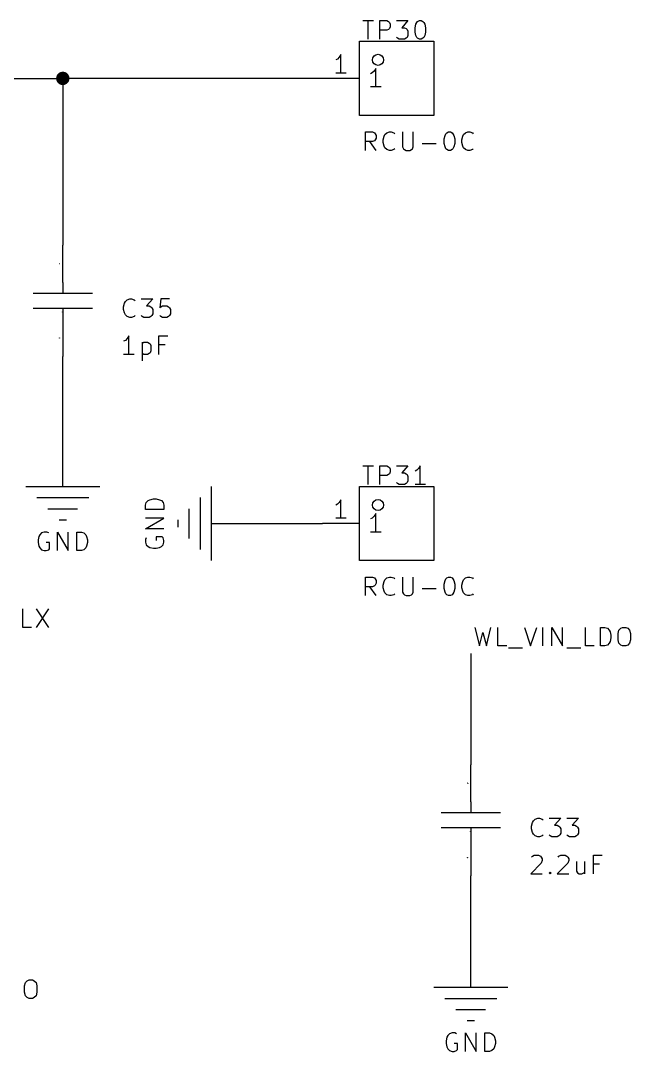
# Model space of a CAD drawing. Header units: millimetres. Extents: x 6 to 276, y -192 to -5.
# Drawn here: x 219.4 to 261.1, y -121.2 to -50.7 of the extents above; entities that cross this region are included whole.
import ezdxf

# ---------------------------------------------------------------- set-up
doc = ezdxf.new("R2010")
doc.units = ezdxf.units.MM
for name, color, linetype in [('GREENSIXTYFIVE', 129, 'CONTINUOUS'), ('LIGHTGREEN', 92, 'CONTINUOUS'), ('LIGHTRED', 12, 'CONTINUOUS'), ('RED', 14, 'CONTINUOUS'), ('REDSIX', 19, 'CONTINUOUS')]:
    doc.layers.add(name, color=color, linetype=linetype)

msp = doc.modelspace()

# ---------------------------------------------------------------- linework, layer by layer
at = {"layer": 'GREENSIXTYFIVE', "linetype": 'CONTINUOUS'}
for p, q in [((242.8021, -50.6544), (243.5278, -50.6544)), ((243.165, -51.9244), (243.165, -50.6544)), ((243.9511, -51.9244), (243.9511, -50.6544)), ((243.9511, -50.6544), (244.4349, -50.6544)), ((244.4349, -50.6544), (244.5559, -50.7149)), ((244.5559, -50.7149), (244.6164, -50.7754)), ((244.6164, -50.7754), (244.6768, -50.8963)), ((245.1002, -50.6544), (245.8864, -50.6544)), ((245.8864, -50.6544), (245.463, -51.1382)), ((246.4306, -50.8963), (246.4911, -50.7754)), ((246.4911, -50.7754), (246.5516, -50.7149)), ((246.5516, -50.7149), (246.6725, -50.6544)), ((246.6725, -50.6544), (246.7935, -50.6544)), ((246.7935, -50.6544), (246.9144, -50.7149)), ((246.9144, -50.7149), (246.9749, -50.7754)), ((246.9749, -50.7754), (247.0354, -50.8963)), ((244.4349, -51.3197), (243.9511, -51.3197)), ((244.5559, -51.2592), (244.4349, -51.3197)), ((244.6164, -51.1987), (244.5559, -51.2592)), ((244.6768, -51.0778), (244.6164, -51.1987)), ((244.6768, -50.8963), (244.6768, -51.0778)), ((245.463, -51.1382), (245.6445, -51.1382)), ((245.6445, -51.1382), (245.7654, -51.1987)), ((245.7654, -51.1987), (245.8259, -51.2592)), ((245.8259, -51.2592), (245.8864, -51.3801)), ((245.8864, -51.3801), (245.8864, -51.6825)), ((246.3702, -51.1382), (246.4306, -50.8963)), ((246.3702, -51.4406), (246.3702, -51.1382)), ((246.4306, -51.6825), (246.3702, -51.4406)), ((247.0354, -50.8963), (247.0959, -51.1382)), ((247.0959, -51.4406), (247.0354, -51.6825)), ((247.0959, -51.1382), (247.0959, -51.4406)), ((245.1607, -51.864), (245.1002, -51.8035)), ((245.2816, -51.9244), (245.1607, -51.864)), ((245.6445, -51.9244), (245.2816, -51.9244)), ((245.7654, -51.864), (245.6445, -51.9244)), ((245.8259, -51.8035), (245.7654, -51.864)), ((245.8864, -51.6825), (245.8259, -51.8035)), ((246.4911, -51.8035), (246.4306, -51.6825)), ((246.5516, -51.864), (246.4911, -51.8035)), ((246.6725, -51.9244), (246.5516, -51.864)), ((246.7935, -51.9244), (246.6725, -51.9244)), ((246.9144, -51.864), (246.7935, -51.9244)), ((246.9749, -51.8035), (246.9144, -51.864)), ((247.0354, -51.6825), (246.9749, -51.8035)), ((243.4408, -54.2299), (243.3199, -54.2904)), ((243.5618, -54.109), (243.4408, -54.2299)), ((243.6827, -53.9275), (243.5618, -54.109)), ((243.6827, -55.1975), (243.6827, -53.9275)), ((244.0456, -55.1975), (243.3199, -55.1975)), ((242.9835, -59.5444), (242.9835, -58.2744)), ((242.9835, -58.2744), (243.4673, -58.2744)), ((243.4673, -58.2744), (243.5883, -58.3349)), ((243.5883, -58.3349), (243.6488, -58.3954)), ((243.6488, -58.3954), (243.7092, -58.5163)), ((243.7092, -58.5163), (243.7092, -58.6978)), ((244.1931, -58.8187), (244.2535, -58.5768)), ((244.2535, -58.5768), (244.314, -58.4559)), ((244.314, -58.4559), (244.435, -58.3349)), ((244.435, -58.3349), (244.6164, -58.2744)), ((244.6164, -58.2744), (244.7373, -58.2744)), ((244.7373, -58.2744), (244.9188, -58.3349)), ((244.9188, -58.3349), (244.9792, -58.3954)), ((245.5235, -58.2744), (245.5235, -59.3025)), ((246.2492, -59.3025), (246.2492, -58.2744)), ((248.366, -58.7582), (248.4264, -58.5163)), ((248.4264, -58.5163), (248.4869, -58.3954)), ((248.4869, -58.3954), (248.5474, -58.3349)), ((248.5474, -58.3349), (248.6683, -58.2744)), ((248.6683, -58.2744), (248.7893, -58.2744)), ((248.7893, -58.2744), (248.9102, -58.3349)), ((248.9102, -58.3349), (248.9707, -58.3954)), ((248.9707, -58.3954), (249.0312, -58.5163)), ((249.0312, -58.5163), (249.0917, -58.7582)), ((249.5755, -58.8187), (249.6359, -58.5768)), ((249.6359, -58.5768), (249.6964, -58.4559)), ((249.6964, -58.4559), (249.8174, -58.3349)), ((249.8174, -58.3349), (249.9988, -58.2744)), ((249.9988, -58.2744), (250.1197, -58.2744)), ((250.1197, -58.2744), (250.3012, -58.3349)), ((250.3012, -58.3349), (250.3616, -58.3954)), ((243.4673, -58.9397), (242.9835, -58.9397)), ((243.7092, -59.5444), (243.2859, -58.9397)), ((243.5883, -58.8792), (243.4673, -58.9397)), ((243.6488, -58.8187), (243.5883, -58.8792)), ((243.7092, -58.6978), (243.6488, -58.8187)), ((244.1931, -59.0001), (244.1931, -58.8187)), ((244.2535, -59.242), (244.1931, -59.0001)), ((244.314, -59.363), (244.2535, -59.242)), ((246.854, -59.0606), (247.8217, -59.0606)), ((248.366, -59.0606), (248.366, -58.7582)), ((248.4264, -59.3025), (248.366, -59.0606)), ((249.0917, -59.0606), (249.0312, -59.3025)), ((249.0917, -58.7582), (249.0917, -59.0606)), ((249.5755, -59.0001), (249.5755, -58.8187)), ((249.6359, -59.242), (249.5755, -59.0001)), ((249.6964, -59.363), (249.6359, -59.242)), ((244.435, -59.484), (244.314, -59.363)), ((244.6164, -59.5444), (244.435, -59.484)), ((244.7373, -59.5444), (244.6164, -59.5444)), ((244.9188, -59.484), (244.7373, -59.5444)), ((244.9792, -59.4235), (244.9188, -59.484)), ((245.5235, -59.3025), (245.584, -59.4235)), ((245.584, -59.4235), (245.6445, -59.484)), ((245.6445, -59.484), (245.7654, -59.5444)), ((245.7654, -59.5444), (246.0073, -59.5444)), ((246.0073, -59.5444), (246.1283, -59.484)), ((246.1283, -59.484), (246.1888, -59.4235)), ((246.1888, -59.4235), (246.2492, -59.3025)), ((248.4869, -59.4235), (248.4264, -59.3025)), ((248.5474, -59.484), (248.4869, -59.4235)), ((248.6683, -59.5444), (248.5474, -59.484)), ((248.7893, -59.5444), (248.6683, -59.5444)), ((248.9102, -59.484), (248.7893, -59.5444)), ((248.9707, -59.4235), (248.9102, -59.484)), ((249.0312, -59.3025), (248.9707, -59.4235)), ((249.8174, -59.484), (249.6964, -59.363)), ((249.9988, -59.5444), (249.8174, -59.484)), ((250.1197, -59.5444), (249.9988, -59.5444)), ((250.3012, -59.484), (250.1197, -59.5444)), ((250.3616, -59.4235), (250.3012, -59.484)), ((222.2618, -69.1001), (222.2364, -69.1001)), ((222.2364, -69.1001), (222.24, -69.1025)), ((222.24, -69.1025), (222.2424, -69.1049)), ((222.2424, -69.1049), (222.2436, -69.1073)), ((222.2618, -69.0928), (222.2618, -69.1073)), ((226.534, -69.8859), (226.655, -69.7649)), ((226.655, -69.7649), (226.8364, -69.7044)), ((226.8364, -69.7044), (226.9573, -69.7044)), ((226.9573, -69.7044), (227.1388, -69.7649)), ((227.1388, -69.7649), (227.1992, -69.8254)), ((227.6226, -69.7044), (228.4088, -69.7044)), ((228.4088, -69.7044), (227.9854, -70.1882)), ((228.953, -69.7044), (228.8926, -70.3092)), ((229.5578, -69.7044), (228.953, -69.7044)), ((226.4131, -70.2487), (226.4735, -70.0068)), ((226.4131, -70.4301), (226.4131, -70.2487)), ((226.4735, -70.672), (226.4131, -70.4301)), ((226.4735, -70.0068), (226.534, -69.8859)), ((227.9854, -70.1882), (228.1669, -70.1882)), ((228.1669, -70.1882), (228.2878, -70.2487)), ((228.2878, -70.2487), (228.3483, -70.3092)), ((228.3483, -70.3092), (228.4088, -70.4301)), ((228.4088, -70.4301), (228.4088, -70.7325)), ((228.8926, -70.3092), (228.953, -70.2487)), ((228.953, -70.2487), (229.074, -70.1882)), ((229.074, -70.1882), (229.3764, -70.1882)), ((229.3764, -70.1882), (229.4973, -70.2487)), ((229.4973, -70.2487), (229.5578, -70.3092)), ((229.5578, -70.3092), (229.6183, -70.4301)), ((229.6183, -70.4301), (229.6183, -70.7325)), ((222.2364, -70.5974), (222.2376, -70.595)), ((222.2364, -70.6035), (222.2364, -70.5974)), ((222.2376, -70.6059), (222.2364, -70.6035)), ((222.2376, -70.595), (222.2388, -70.5938)), ((222.2388, -70.6071), (222.2376, -70.6059)), ((222.2388, -70.5938), (222.2412, -70.5926)), ((222.2412, -70.5926), (222.2436, -70.5926)), ((222.2436, -70.5926), (222.2472, -70.5938)), ((222.2472, -70.5938), (222.2618, -70.6083)), ((222.2618, -70.6083), (222.2618, -70.5926)), ((226.534, -70.793), (226.4735, -70.672)), ((226.655, -70.914), (226.534, -70.793)), ((226.8364, -70.9744), (226.655, -70.914)), ((226.9573, -70.9744), (226.8364, -70.9744)), ((227.1388, -70.914), (226.9573, -70.9744)), ((227.1992, -70.8535), (227.1388, -70.914)), ((227.6831, -70.914), (227.6226, -70.8535)), ((227.804, -70.9744), (227.6831, -70.914)), ((228.1669, -70.9744), (227.804, -70.9744)), ((228.2878, -70.914), (228.1669, -70.9744)), ((228.3483, -70.8535), (228.2878, -70.914)), ((228.4088, -70.7325), (228.3483, -70.8535)), ((228.953, -70.914), (228.8926, -70.8535)), ((229.074, -70.9744), (228.953, -70.914)), ((229.3764, -70.9744), (229.074, -70.9744)), ((229.4973, -70.914), (229.3764, -70.9744)), ((229.5578, -70.8535), (229.4973, -70.914)), ((229.6183, -70.7325), (229.5578, -70.8535)), ((226.534, -72.5468), (226.4131, -72.6073)), ((226.655, -72.4259), (226.534, -72.5468)), ((226.7759, -72.2444), (226.655, -72.4259)), ((226.7759, -73.5144), (226.7759, -72.2444)), ((227.683, -72.6678), (227.683, -73.9378)), ((227.683, -72.7282), (227.804, -72.6678)), ((227.804, -72.6678), (228.0459, -72.6678)), ((228.0459, -72.6678), (228.1668, -72.7282)), ((228.832, -73.5144), (228.832, -72.2444)), ((228.832, -72.2444), (229.4368, -72.2444)), ((228.1668, -72.7282), (228.2273, -72.7887)), ((228.2273, -73.3935), (228.1668, -73.454)), ((228.2273, -72.7887), (228.2878, -72.9097)), ((228.2878, -73.2725), (228.2273, -73.3935)), ((228.2878, -72.9097), (228.2878, -73.2725)), ((229.2554, -72.8492), (228.832, -72.8492)), ((227.1388, -73.5144), (226.4131, -73.5144)), ((227.804, -73.5144), (227.683, -73.454)), ((228.0459, -73.5144), (227.804, -73.5144)), ((228.1668, -73.454), (228.0459, -73.5144)), ((242.8021, -81.1344), (243.5278, -81.1344)), ((243.165, -82.4044), (243.165, -81.1344)), ((243.9511, -82.4044), (243.9511, -81.1344)), ((243.9511, -81.1344), (244.4349, -81.1344)), ((244.4349, -81.1344), (244.5559, -81.1949)), ((245.1002, -81.1344), (245.8864, -81.1344)), ((245.8864, -81.1344), (245.463, -81.6182)), ((246.733, -81.1344), (246.6121, -81.3159)), ((246.733, -82.4044), (246.733, -81.1344)), ((244.4349, -81.7997), (243.9511, -81.7997)), ((244.5559, -81.7392), (244.4349, -81.7997)), ((244.5559, -81.1949), (244.6164, -81.2554)), ((244.6164, -81.6787), (244.5559, -81.7392)), ((244.6164, -81.2554), (244.6768, -81.3763)), ((244.6768, -81.5578), (244.6164, -81.6787)), ((244.6768, -81.3763), (244.6768, -81.5578)), ((245.463, -81.6182), (245.6445, -81.6182)), ((245.6445, -81.6182), (245.7654, -81.6787)), ((245.7654, -81.6787), (245.8259, -81.7392)), ((245.8259, -81.7392), (245.8864, -81.8601)), ((245.8864, -81.8601), (245.8864, -82.1625)), ((246.4911, -81.4368), (246.3702, -81.4973)), ((246.6121, -81.3159), (246.4911, -81.4368)), ((245.1607, -82.344), (245.1002, -82.2835)), ((245.2816, -82.4044), (245.1607, -82.344)), ((245.6445, -82.4044), (245.2816, -82.4044)), ((245.7654, -82.344), (245.6445, -82.4044)), ((245.8259, -82.2835), (245.7654, -82.344)), ((245.8864, -82.1625), (245.8259, -82.2835)), ((247.0959, -82.4044), (246.3702, -82.4044)), ((227.9091, -83.8199), (227.9696, -83.6385)), ((227.9091, -84.1223), (227.9091, -83.8199)), ((227.9696, -83.6385), (228.0906, -83.5175)), ((228.0906, -83.5175), (228.2115, -83.457)), ((228.2115, -83.457), (228.4534, -83.3966)), ((228.4534, -83.3966), (228.6348, -83.3966)), ((228.6348, -83.3966), (228.8767, -83.457)), ((228.8767, -83.457), (228.9977, -83.5175)), ((228.9977, -83.5175), (229.1187, -83.6385)), ((229.1187, -83.6385), (229.1791, -83.8199)), ((229.1791, -83.8199), (229.1791, -84.1223)), ((229.1791, -84.1223), (227.9091, -84.1223)), ((243.5618, -84.589), (243.4408, -84.7099)), ((243.6827, -84.4075), (243.5618, -84.589)), ((243.6827, -85.6775), (243.6827, -84.4075)), ((227.9091, -85.4528), (229.1791, -84.7271)), ((229.1791, -84.7271), (227.9091, -84.7271)), ((243.4408, -84.7099), (243.3199, -84.7704)), ((220.6171, -85.9716), (220.5567, -86.2135)), ((220.6776, -85.8507), (220.6171, -85.9716)), ((220.7986, -85.7297), (220.6776, -85.8507)), ((220.98, -85.6692), (220.7986, -85.7297)), ((221.1614, -85.6692), (220.98, -85.6692)), ((221.2824, -85.7297), (221.1614, -85.6692)), ((221.8871, -86.9392), (221.8871, -85.6692)), ((221.8871, -85.6692), (222.6128, -86.9392)), ((222.6128, -86.9392), (222.6128, -85.6692)), ((223.2176, -86.9392), (223.2176, -85.6692)), ((223.2176, -85.6692), (223.52, -85.6692)), ((223.52, -85.6692), (223.7014, -85.7297)), ((223.7014, -85.7297), (223.8224, -85.8507)), ((223.8224, -85.8507), (223.8829, -85.9716)), ((223.8829, -85.9716), (223.9433, -86.2135)), ((229.1791, -85.4528), (227.9091, -85.4528)), ((227.9696, -86.0575), (227.9091, -86.1785)), ((229.0582, -85.9971), (228.6348, -85.9971)), ((228.6348, -85.9971), (228.6348, -86.239)), ((229.1187, -86.0575), (229.0582, -85.9971)), ((229.1791, -86.239), (229.1187, -86.0575)), ((244.0456, -85.6775), (243.3199, -85.6775)), ((220.5567, -86.2135), (220.5567, -86.3949)), ((220.5567, -86.3949), (220.6171, -86.6368)), ((220.6171, -86.6368), (220.6776, -86.7578)), ((220.6776, -86.7578), (220.7986, -86.8788)), ((221.3428, -86.3949), (221.1009, -86.3949)), ((221.3428, -86.8183), (221.3428, -86.3949)), ((223.8224, -86.7578), (223.7014, -86.8788)), ((223.8829, -86.6368), (223.8224, -86.7578)), ((223.9433, -86.3949), (223.8829, -86.6368)), ((223.9433, -86.2135), (223.9433, -86.3949)), ((227.9091, -86.1785), (227.9091, -86.3599)), ((227.9091, -86.3599), (227.9696, -86.5413)), ((227.9696, -86.5413), (228.0906, -86.6623)), ((228.0906, -86.6623), (228.2115, -86.7228)), ((228.2115, -86.7228), (228.4534, -86.7832)), ((228.4534, -86.7832), (228.6348, -86.7832)), ((228.6348, -86.7832), (228.8767, -86.7228)), ((228.8767, -86.7228), (228.9977, -86.6623)), ((228.9977, -86.6623), (229.1187, -86.5413)), ((229.1187, -86.5413), (229.1791, -86.3599)), ((229.1791, -86.3599), (229.1791, -86.239)), ((220.7986, -86.8788), (220.98, -86.9392)), ((220.98, -86.9392), (221.1009, -86.9392)), ((221.1009, -86.9392), (221.2824, -86.8788)), ((221.2824, -86.8788), (221.3428, -86.8183)), ((223.52, -86.9392), (223.2176, -86.9392)), ((223.7014, -86.8788), (223.52, -86.9392)), ((242.9835, -90.0244), (242.9835, -88.7544)), ((242.9835, -88.7544), (243.4673, -88.7544)), ((243.4673, -88.7544), (243.5883, -88.8149)), ((243.5883, -88.8149), (243.6488, -88.8754)), ((243.6488, -88.8754), (243.7092, -88.9963)), ((244.314, -88.9359), (244.435, -88.8149)), ((244.435, -88.8149), (244.6164, -88.7544)), ((244.6164, -88.7544), (244.7373, -88.7544)), ((244.7373, -88.7544), (244.9188, -88.8149)), ((244.9188, -88.8149), (244.9792, -88.8754)), ((245.5235, -88.7544), (245.5235, -89.7825)), ((246.2492, -89.7825), (246.2492, -88.7544)), ((248.4264, -88.9963), (248.4869, -88.8754)), ((248.4869, -88.8754), (248.5474, -88.8149)), ((248.5474, -88.8149), (248.6683, -88.7544)), ((248.6683, -88.7544), (248.7893, -88.7544)), ((248.7893, -88.7544), (248.9102, -88.8149)), ((248.9102, -88.8149), (248.9707, -88.8754)), ((248.9707, -88.8754), (249.0312, -88.9963)), ((249.6964, -88.9359), (249.8174, -88.8149)), ((249.8174, -88.8149), (249.9988, -88.7544)), ((249.9988, -88.7544), (250.1197, -88.7544)), ((250.1197, -88.7544), (250.3012, -88.8149)), ((250.3012, -88.8149), (250.3616, -88.8754)), ((243.4673, -89.4197), (242.9835, -89.4197)), ((243.7092, -90.0244), (243.2859, -89.4197)), ((243.5883, -89.3592), (243.4673, -89.4197)), ((243.6488, -89.2987), (243.5883, -89.3592)), ((243.7092, -89.1778), (243.6488, -89.2987)), ((243.7092, -88.9963), (243.7092, -89.1778)), ((244.1931, -89.2987), (244.2535, -89.0568)), ((244.1931, -89.4801), (244.1931, -89.2987)), ((244.2535, -89.722), (244.1931, -89.4801)), ((244.2535, -89.0568), (244.314, -88.9359)), ((246.854, -89.5406), (247.8217, -89.5406)), ((248.366, -89.2382), (248.4264, -88.9963)), ((248.366, -89.5406), (248.366, -89.2382)), ((248.4264, -89.7825), (248.366, -89.5406)), ((249.0312, -88.9963), (249.0917, -89.2382)), ((249.0917, -89.5406), (249.0312, -89.7825)), ((249.0917, -89.2382), (249.0917, -89.5406)), ((249.5755, -89.2987), (249.6359, -89.0568)), ((249.5755, -89.4801), (249.5755, -89.2987)), ((249.6359, -89.722), (249.5755, -89.4801)), ((249.6359, -89.0568), (249.6964, -88.9359)), ((244.314, -89.843), (244.2535, -89.722)), ((244.435, -89.964), (244.314, -89.843)), ((244.6164, -90.0244), (244.435, -89.964)), ((244.7373, -90.0244), (244.6164, -90.0244)), ((244.9188, -89.964), (244.7373, -90.0244)), ((244.9792, -89.9035), (244.9188, -89.964)), ((245.5235, -89.7825), (245.584, -89.9035)), ((245.584, -89.9035), (245.6445, -89.964)), ((245.6445, -89.964), (245.7654, -90.0244)), ((245.7654, -90.0244), (246.0073, -90.0244)), ((246.0073, -90.0244), (246.1283, -89.964)), ((246.1283, -89.964), (246.1888, -89.9035)), ((246.1888, -89.9035), (246.2492, -89.7825)), ((248.4869, -89.9035), (248.4264, -89.7825)), ((248.5474, -89.964), (248.4869, -89.9035)), ((248.6683, -90.0244), (248.5474, -89.964)), ((248.7893, -90.0244), (248.6683, -90.0244)), ((248.9102, -89.964), (248.7893, -90.0244)), ((248.9707, -89.9035), (248.9102, -89.964)), ((249.0312, -89.7825), (248.9707, -89.9035)), ((249.6964, -89.843), (249.6359, -89.722)), ((249.8174, -89.964), (249.6964, -89.843)), ((249.9988, -90.0244), (249.8174, -89.964)), ((250.1197, -90.0244), (249.9988, -90.0244)), ((250.3012, -89.964), (250.1197, -90.0244)), ((250.3616, -89.9035), (250.3012, -89.964)), ((250.2018, -104.6601), (250.1764, -104.6601)), ((250.1764, -104.6601), (250.18, -104.6625)), ((250.18, -104.6625), (250.1824, -104.6649)), ((250.1824, -104.6649), (250.1836, -104.6673)), ((250.2018, -104.6528), (250.2018, -104.6673)), ((254.3531, -105.8087), (254.4135, -105.5668)), ((254.3531, -105.9901), (254.3531, -105.8087)), ((254.4135, -105.5668), (254.474, -105.4459)), ((254.474, -105.4459), (254.595, -105.3249)), ((254.595, -105.3249), (254.7764, -105.2644)), ((254.7764, -105.2644), (254.8973, -105.2644)), ((254.8973, -105.2644), (255.0788, -105.3249)), ((255.0788, -105.3249), (255.1392, -105.3854)), ((255.5626, -105.2644), (256.3488, -105.2644)), ((256.3488, -105.2644), (255.9254, -105.7482)), ((255.9254, -105.7482), (256.1069, -105.7482)), ((256.1069, -105.7482), (256.2278, -105.8087)), ((256.2278, -105.8087), (256.2883, -105.8692)), ((256.7721, -105.2644), (257.5583, -105.2644)), ((257.5583, -105.2644), (257.1349, -105.7482)), ((257.1349, -105.7482), (257.3164, -105.7482)), ((257.3164, -105.7482), (257.4373, -105.8087)), ((257.4373, -105.8087), (257.4978, -105.8692)), ((250.1764, -106.1574), (250.1776, -106.155)), ((250.1764, -106.1635), (250.1764, -106.1574)), ((250.1776, -106.1659), (250.1764, -106.1635)), ((250.1776, -106.155), (250.1788, -106.1538)), ((250.1788, -106.1671), (250.1776, -106.1659)), ((250.1788, -106.1538), (250.1812, -106.1526)), ((250.1812, -106.1526), (250.1836, -106.1526)), ((250.1836, -106.1526), (250.1872, -106.1538)), ((250.1872, -106.1538), (250.2018, -106.1683)), ((250.2018, -106.1683), (250.2018, -106.1526)), ((254.4135, -106.232), (254.3531, -105.9901)), ((254.474, -106.353), (254.4135, -106.232)), ((254.595, -106.474), (254.474, -106.353)), ((254.7764, -106.5344), (254.595, -106.474)), ((254.8973, -106.5344), (254.7764, -106.5344)), ((255.0788, -106.474), (254.8973, -106.5344)), ((255.1392, -106.4135), (255.0788, -106.474)), ((255.6231, -106.474), (255.5626, -106.4135)), ((255.744, -106.5344), (255.6231, -106.474)), ((256.1069, -106.5344), (255.744, -106.5344)), ((256.2278, -106.474), (256.1069, -106.5344)), ((256.2883, -106.4135), (256.2278, -106.474)), ((256.2883, -105.8692), (256.3488, -105.9901)), ((256.3488, -106.2925), (256.2883, -106.4135)), ((256.3488, -105.9901), (256.3488, -106.2925)), ((256.8326, -106.474), (256.7721, -106.4135)), ((256.9535, -106.5344), (256.8326, -106.474)), ((257.3164, -106.5344), (256.9535, -106.5344)), ((257.4373, -106.474), (257.3164, -106.5344)), ((257.4978, -106.4135), (257.4373, -106.474)), ((257.4978, -105.8692), (257.5583, -105.9901)), ((257.5583, -106.2925), (257.4978, -106.4135)), ((257.5583, -105.9901), (257.5583, -106.2925)), ((254.3531, -107.9254), (254.4135, -107.8649)), ((254.4135, -107.8649), (254.5345, -107.8044)), ((254.5345, -107.8044), (254.8369, -107.8044)), ((254.8369, -107.8044), (254.9578, -107.8649)), ((254.9578, -107.8649), (255.0183, -107.9254)), ((255.0183, -107.9254), (255.0788, -108.0463)), ((256.1674, -107.9254), (256.2278, -107.8649)), ((256.2278, -107.8649), (256.3488, -107.8044)), ((256.3488, -107.8044), (256.6512, -107.8044)), ((256.6512, -107.8044), (256.7721, -107.8649)), ((256.7721, -107.8649), (256.8326, -107.9254)), ((256.8326, -107.9254), (256.8931, -108.0463)), ((258.5863, -109.0744), (258.5863, -107.8044)), ((258.5863, -107.8044), (259.1911, -107.8044)), ((255.0183, -108.3487), (254.2926, -109.0744)), ((255.0788, -108.1673), (255.0183, -108.3487)), ((255.0788, -108.0463), (255.0788, -108.1673)), ((256.8326, -108.3487), (256.1069, -109.0744)), ((256.8931, -108.1673), (256.8326, -108.3487)), ((256.8931, -108.0463), (256.8931, -108.1673)), ((257.4373, -108.2278), (257.4373, -108.893)), ((257.9816, -108.2278), (257.9816, -109.0744)), ((259.0097, -108.4092), (258.5863, -108.4092)), ((254.2926, -109.0744), (255.0788, -109.0744)), ((255.5626, -109.014), (255.623, -108.9535)), ((255.623, -109.0744), (255.5626, -109.014)), ((255.623, -108.9535), (255.6835, -109.014)), ((255.623, -108.9535), (255.623, -109.0744)), ((255.6835, -109.014), (255.623, -109.0744)), ((256.1069, -109.0744), (256.8931, -109.0744)), ((257.4373, -108.893), (257.4978, -109.014)), ((257.4978, -109.014), (257.6188, -109.0744)), ((257.6188, -109.0744), (257.8002, -109.0744)), ((257.8002, -109.0744), (257.9211, -109.014)), ((257.9211, -109.014), (257.9816, -108.9535)), ((248.92, -119.9592), (248.7386, -120.0197)), ((249.1014, -119.9592), (248.92, -119.9592)), ((249.2224, -120.0197), (249.1014, -119.9592)), ((249.8271, -121.2292), (249.8271, -119.9592)), ((249.8271, -119.9592), (250.5528, -121.2292)), ((250.5528, -121.2292), (250.5528, -119.9592)), ((251.1576, -121.2292), (251.1576, -119.9592)), ((251.1576, -119.9592), (251.46, -119.9592)), ((251.46, -119.9592), (251.6414, -120.0197)), ((248.5571, -120.2616), (248.4967, -120.5035)), ((248.4967, -120.5035), (248.4967, -120.6849)), ((248.6176, -120.1407), (248.5571, -120.2616)), ((248.7386, -120.0197), (248.6176, -120.1407)), ((251.6414, -120.0197), (251.7624, -120.1407)), ((251.7624, -120.1407), (251.8229, -120.2616)), ((251.8229, -120.2616), (251.8833, -120.5035)), ((251.8833, -120.5035), (251.8833, -120.6849)), ((248.4967, -120.6849), (248.5571, -120.9268)), ((248.5571, -120.9268), (248.6176, -121.0478)), ((248.6176, -121.0478), (248.7386, -121.1688)), ((248.7386, -121.1688), (248.92, -121.2292)), ((248.92, -121.2292), (249.0409, -121.2292)), ((249.2828, -120.6849), (249.0409, -120.6849)), ((249.0409, -121.2292), (249.2224, -121.1688)), ((249.2224, -121.1688), (249.2828, -121.1083)), ((249.2828, -121.1083), (249.2828, -120.6849)), ((251.46, -121.2292), (251.1576, -121.2292)), ((251.6414, -121.1688), (251.46, -121.2292)), ((251.7624, -121.0478), (251.6414, -121.1688)), ((251.8229, -120.9268), (251.7624, -121.0478)), ((251.8833, -120.6849), (251.8229, -120.9268))]:
    msp.add_line(p, q, dxfattribs=at)
at = {"layer": 'LIGHTGREEN', "linetype": 'CONTINUOUS'}
for p, q in [((214.63, -54.61), (222.25, -54.61)), ((222.25, -54.61), (222.25, -66.04)), ((240.03, -54.61), (222.25, -54.61)), ((222.25, -80.01), (222.25, -73.66)), ((234.95, -85.09), (240.03, -85.09)), ((250.19, -93.98), (250.19, -101.6)), ((250.19, -114.3), (250.19, -109.22))]:
    msp.add_line(p, q, dxfattribs=at)
at = {"layer": 'LIGHTGREEN', "const_width": 0.4572}
msp.add_lwpolyline([(222.0214, -54.61, 1), (222.4786, -54.61, 1)], format="xyb", close=True, dxfattribs=at)
at = {"layer": 'LIGHTRED', "linetype": 'CONTINUOUS'}
for p, q in [((241.0581, -53.2837), (240.9372, -53.3442)), ((241.1791, -53.1628), (241.0581, -53.2837)), ((241.3, -52.9813), (241.1791, -53.1628)), ((241.3, -54.2513), (241.3, -52.9813)), ((241.6629, -54.2513), (240.9372, -54.2513)), ((222.0437, -67.31), (222.0183, -67.31)), ((222.0183, -67.31), (222.0219, -67.3124)), ((222.0219, -67.3124), (222.0243, -67.3148)), ((222.0243, -67.3148), (222.0255, -67.3172)), ((222.0437, -67.3027), (222.0437, -67.3172)), ((222.0183, -72.3875), (222.0195, -72.3851)), ((222.0183, -72.3936), (222.0183, -72.3875)), ((222.0195, -72.396), (222.0183, -72.3936)), ((222.0195, -72.3851), (222.0207, -72.3839)), ((222.0207, -72.3972), (222.0195, -72.396)), ((222.0207, -72.3839), (222.0231, -72.3827)), ((222.0231, -72.3827), (222.0255, -72.3827)), ((222.0255, -72.3827), (222.0291, -72.3839)), ((222.0291, -72.3839), (222.0437, -72.3984)), ((222.0437, -72.3984), (222.0437, -72.3827)), ((241.0581, -83.7637), (240.9372, -83.8242)), ((241.1791, -83.6428), (241.0581, -83.7637)), ((241.3, -83.4613), (241.1791, -83.6428)), ((241.3, -84.7313), (241.3, -83.4613)), ((241.6629, -84.7313), (240.9372, -84.7313)), ((249.9837, -102.87), (249.9583, -102.87)), ((249.9583, -102.87), (249.9619, -102.8724)), ((249.9619, -102.8724), (249.9643, -102.8748)), ((249.9643, -102.8748), (249.9655, -102.8772)), ((249.9837, -102.8627), (249.9837, -102.8772)), ((249.9583, -107.9475), (249.9595, -107.9451)), ((249.9583, -107.9536), (249.9583, -107.9475)), ((249.9595, -107.956), (249.9583, -107.9536)), ((249.9595, -107.9451), (249.9607, -107.9439)), ((249.9607, -107.9572), (249.9595, -107.956)), ((249.9607, -107.9439), (249.9631, -107.9427)), ((249.9631, -107.9427), (249.9655, -107.9427)), ((249.9655, -107.9427), (249.9691, -107.9439)), ((249.9691, -107.9439), (249.9837, -107.9584)), ((249.9837, -107.9584), (249.9837, -107.9427))]:
    msp.add_line(p, q, dxfattribs=at)
at = {"layer": 'RED', "linetype": 'CONTINUOUS'}
for p, q in [((242.57, -57.15), (242.57, -52.07)), ((242.57, -52.07), (247.65, -52.07)), ((247.65, -52.07), (247.65, -57.15)), ((242.57, -54.61), (240.03, -54.61)), ((247.65, -57.15), (242.57, -57.15)), ((222.25, -68.58), (222.25, -66.04)), ((222.25, -68.58), (222.25, -69.342)), ((224.282, -69.342), (220.218, -69.342)), ((224.282, -70.358), (220.218, -70.358)), ((222.25, -70.358), (222.25, -71.12)), ((222.25, -71.12), (222.25, -73.66)), ((222.25, -82.55), (222.25, -80.01)), ((219.71, -82.55), (224.79, -82.55)), ((232.41, -82.55), (232.41, -87.63)), ((242.57, -87.63), (242.57, -82.55)), ((242.57, -82.55), (247.65, -82.55)), ((247.65, -82.55), (247.65, -87.63)), ((220.472, -83.312), (224.028, -83.312)), ((231.648, -83.312), (231.648, -86.868)), ((221.234, -84.074), (223.266, -84.074)), ((230.886, -84.074), (230.886, -86.106)), ((221.996, -84.836), (222.504, -84.836)), ((230.124, -84.836), (230.124, -85.344)), ((232.41, -85.09), (234.95, -85.09)), ((242.57, -85.09), (240.03, -85.09)), ((247.65, -87.63), (242.57, -87.63)), ((250.19, -104.14), (250.19, -101.6)), ((250.19, -104.14), (250.19, -104.902)), ((252.222, -104.902), (248.158, -104.902)), ((252.222, -105.918), (248.158, -105.918)), ((250.19, -105.918), (250.19, -106.68)), ((250.19, -106.68), (250.19, -109.22)), ((250.19, -116.84), (250.19, -114.3)), ((247.65, -116.84), (252.73, -116.84)), ((248.412, -117.602), (251.968, -117.602)), ((249.174, -118.364), (251.206, -118.364)), ((249.936, -119.126), (250.444, -119.126))]:
    msp.add_line(p, q, dxfattribs=at)
at = {"layer": 'RED'}
for centre in [(243.84, -53.34), (243.84, -83.82)]:
    msp.add_circle(centre, 0.381, dxfattribs=at)
at = {"layer": 'REDSIX', "linetype": 'CONTINUOUS'}
for p, q in [((219.5119, -92.1969), (219.5119, -90.9269)), ((220.4191, -90.9269), (221.2657, -92.1969)), ((221.2657, -90.9269), (220.4191, -92.1969)), ((220.1167, -92.1969), (219.5119, -92.1969)), ((250.4758, -92.1969), (250.7782, -93.4669)), ((251.262, -93.4669), (251.5644, -92.1969)), ((252.0481, -93.4669), (252.0481, -92.1969)), ((253.8624, -92.1969), (254.2857, -93.4669)), ((254.2857, -93.4669), (254.7091, -92.1969)), ((255.1324, -93.4669), (255.1324, -92.1969)), ((255.7372, -93.4669), (255.7372, -92.1969)), ((255.7372, -92.1969), (256.4629, -93.4669)), ((256.4629, -93.4669), (256.4629, -92.1969)), ((258.0353, -93.4669), (258.0353, -92.1969)), ((259.0634, -93.4669), (259.0634, -92.1969)), ((259.0634, -92.1969), (259.3658, -92.1969)), ((259.3658, -92.1969), (259.5472, -92.2574)), ((259.5472, -92.2574), (259.6682, -92.3784)), ((259.6682, -92.3784), (259.7287, -92.4993)), ((260.273, -92.6203), (260.3334, -92.3784)), ((260.3334, -92.3784), (260.4544, -92.2574)), ((260.4544, -92.2574), (260.5753, -92.1969)), ((260.5753, -92.1969), (260.8172, -92.1969)), ((260.8172, -92.1969), (260.9382, -92.2574)), ((260.9382, -92.2574), (261.0591, -92.3784)), ((261.0591, -92.3784), (261.1196, -92.6203)), ((250.7782, -93.4669), (251.0201, -92.5598)), ((251.0201, -92.5598), (251.262, -93.4669)), ((259.7287, -92.4993), (259.7891, -92.7412)), ((259.7891, -92.9226), (259.7287, -93.1645)), ((259.7891, -92.7412), (259.7891, -92.9226)), ((260.273, -93.0436), (260.273, -92.6203)), ((260.3334, -93.2855), (260.273, -93.0436)), ((261.1196, -93.0436), (261.0591, -93.2855)), ((261.1196, -92.6203), (261.1196, -93.0436)), ((252.6529, -93.4669), (252.0481, -93.4669)), ((252.7739, -93.5879), (253.7415, -93.5879)), ((256.7654, -93.5879), (257.733, -93.5879)), ((258.6401, -93.4669), (258.0353, -93.4669)), ((259.3658, -93.4669), (259.0634, -93.4669)), ((259.5472, -93.4065), (259.3658, -93.4669)), ((259.6682, -93.2855), (259.5472, -93.4065)), ((259.7287, -93.1645), (259.6682, -93.2855)), ((260.4544, -93.4065), (260.3334, -93.2855)), ((260.5753, -93.4669), (260.4544, -93.4065)), ((260.8172, -93.4669), (260.5753, -93.4669)), ((260.9382, -93.4065), (260.8172, -93.4669)), ((261.0591, -93.2855), (260.9382, -93.4065)), ((219.6934, -116.5084), (219.8144, -116.3874)), ((219.8144, -116.3874), (219.9353, -116.3269)), ((219.9353, -116.3269), (220.1772, -116.3269)), ((220.1772, -116.3269), (220.2982, -116.3874)), ((220.2982, -116.3874), (220.4191, -116.5084)), ((219.633, -116.7503), (219.6934, -116.5084)), ((219.633, -117.1736), (219.633, -116.7503)), ((220.4191, -116.5084), (220.4796, -116.7503)), ((220.4796, -116.7503), (220.4796, -117.1736)), ((219.6934, -117.4155), (219.633, -117.1736)), ((219.8144, -117.5365), (219.6934, -117.4155)), ((219.9353, -117.5969), (219.8144, -117.5365)), ((220.1772, -117.5969), (219.9353, -117.5969)), ((220.2982, -117.5365), (220.1772, -117.5969)), ((220.4191, -117.4155), (220.2982, -117.5365)), ((220.4796, -117.1736), (220.4191, -117.4155))]:
    msp.add_line(p, q, dxfattribs=at)

doc.saveas('drawing.dxf')
